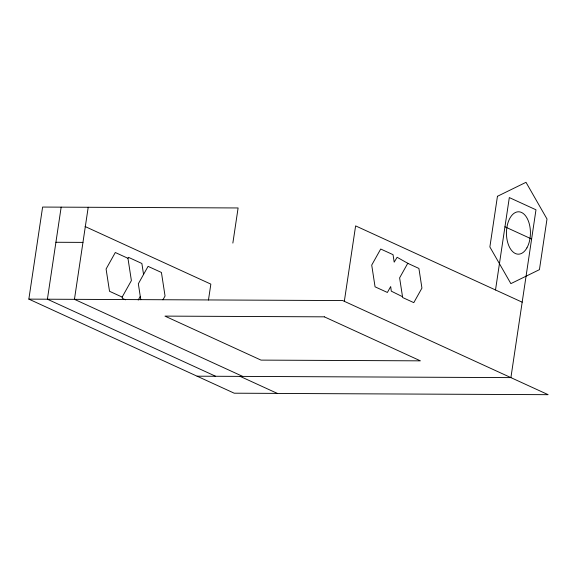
<?xml version="1.0" encoding="UTF-8"?>
<svg xmlns="http://www.w3.org/2000/svg" width="577" height="577" viewBox="0 0 577 577"><rect width="100%" height="100%" fill="white"/><g stroke="black" fill="none" stroke-linecap="round" stroke-linejoin="round"><path stroke-width="0.87" d="M277.299 393.391L234.219 393.197L28.85 299.124L42.611 207.064L238.106 207.958L232.856 243.076M61.162 207.15L47.401 299.211L215.639 376.269M88.209 207.273L74.447 299.333L242.686 376.392M208.463 300.054L210.85 284.122L85.079 226.516M344.332 301.324L355.612 225.888L522.178 302.182M495.513 289.971L509.318 197.579L535.983 209.797L510.905 377.618L197.089 376.19M125.505 299.809L122.36 298.367L122.158 297.076L131.383 280.588L127.957 258.301L128.491 257.349L141.87 263.473L143.55 274.443M138.213 300.069L140.276 296.383M162.93 299.795L165.051 296.008L161.43 272.474L148.073 266.358L138.336 283.776L140.795 299.744M402.515 296.708L391.293 291.161L390.687 286.56L387.383 292.46L375.057 286.819L371.718 265.095L380.712 249.019L393.038 254.666L394.185 262.153L397.12 257.284L408.22 263.538M55.911 242.268L82.958 242.39M28.85 299.124L342.666 300.559L548.15 394.682L277.414 393.442L240.169 376.384M504.954 226.797L531.619 239.015M127.957 258.301L115.306 252.51L106.089 269.005L109.515 291.284L122.158 297.076M497.446 196.295L489.873 246.956L510.869 283.632L539.43 269.654L547.003 219L526.008 182.318L497.446 196.295M407.751 263.321L399.623 277.876L402.645 297.53L413.796 302.644L421.931 288.096L418.909 268.435L407.751 263.321M324.332 316.838L164.943 316.109L261.02 360.113L420.409 360.841L324.332 316.838M526.938 247.836A21.198 11.987 -89.7 0 0 521.5 212.451A21.198 11.987 -89.7 0 0 506.866 238.64A21.198 11.987 -89.7 0 0 526.938 247.836"/></g></svg>
